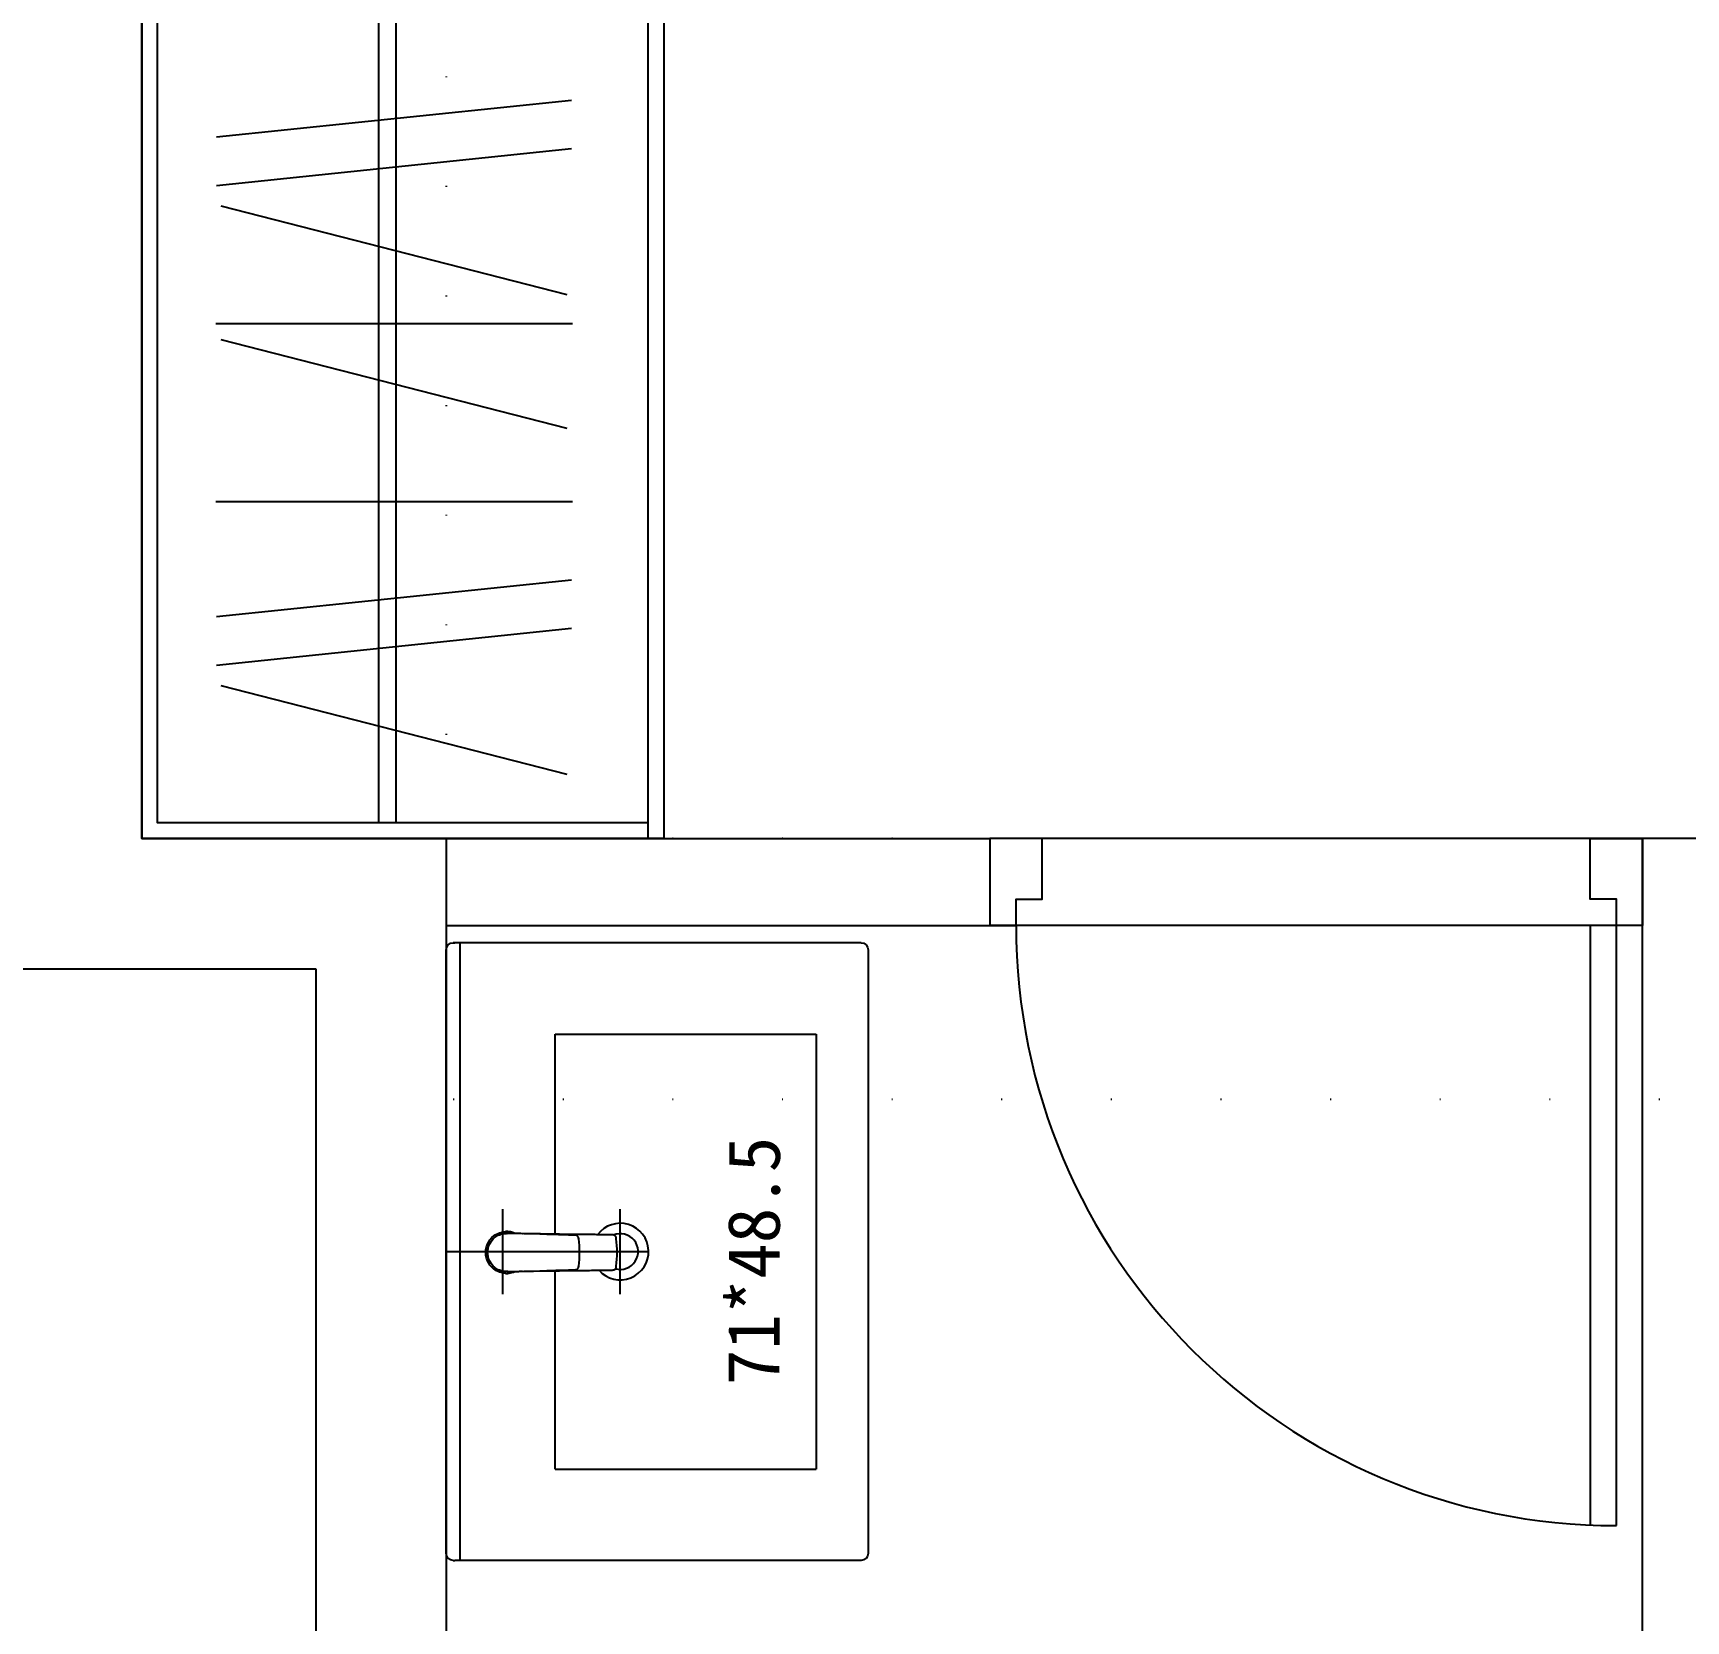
# Model space of a CAD drawing. Header units: millimetres. Extents: x 98197 to 106565, y 53890 to 60222.
# Drawn here: x 99402.2 to 99592.2, y 56545.6 to 56728.1 of the extents above; entities that cross this region are included whole.
import ezdxf

# ---------------------------------------------------------------- set-up
doc = ezdxf.new("R2010")
doc.units = ezdxf.units.MM
doc.header["$LTSCALE"] = 50
doc.header["$MEASUREMENT"] = 0
doc.linetypes.add('DOT', pattern=[0.25, 0, -0.25])
doc.layers.get('0').update_dxf_attribs({"color": 8, "linetype": 'CONTINUOUS'})
doc.layers.add('00', color=7, linetype='DOT')
doc.styles.get("Standard").update_dxf_attribs({"font": 'romanc', "bigfont": 'CHINA.SHX'})

# ---------------------------------------------------------------- blocks, each defined once
blk = doc.blocks.new('*U38', base_point=(71637.47, 1628.82))
for p, q in [((71602.97, 1702.82), (71602.97, 1633.82)), ((71605.97, 1633.82), (71605.97, 1702.82)), ((71599.97, 1623.82), (71599.97, 1633.82)), ((71599.97, 1633.82), (71602.97, 1633.82)), ((71602.97, 1633.82), (71605.97, 1633.82)), ((71605.97, 1633.82), (71674.97, 1633.82)), ((71674.97, 1623.82), (71674.97, 1633.82)), ((71599.97, 1623.82), (71674.97, 1623.82))]:
    blk.add_line(p, q)
for points in [[(71599.97, 1633.82), (71602.97, 1633.82), (71602.97, 1630.82), (71605.97, 1630.82), (71605.97, 1623.82), (71599.97, 1623.82)], [(71674.97, 1633.82), (71671.97, 1633.82), (71671.97, 1630.82), (71668.97, 1630.82), (71668.97, 1623.82), (71674.97, 1623.82)]]:
    blk.add_lwpolyline(points)
blk.add_arc((71602.97, 1633.82), 69, 0, 90)
blk = doc.blocks.new('A$C0C512B12')
for p, q in [((-102.96, 70.62), (-92.77, 110.4)), ((-86.18, 70.11), (-90.42, 110.91)), ((-80.61, 70.11), (-84.84, 110.91)), ((-71.63, 70), (-71.63, 111.01)), ((-63.19, 70.62), (-53, 110.4)), ((-51.14, 70), (-51.14, 111.01)), ((-47.82, 70.62), (-37.62, 110.4)), ((-31.03, 70.11), (-35.27, 110.91)), ((-25.46, 70.11), (-29.7, 110.91)), ((-12.1, 92.31), (-108.5, 92.31)), ((-12.1, 90.31), (-108.5, 90.31))]:
    blk.add_line(p, q)
for points in [[(-110.3, 61.31), (-110.3, 119.51), (-10.3, 119.51), (-10.3, 61.31)], [(-108.5, 61.31), (-108.5, 117.71), (-12.1, 117.71), (-12.1, 61.31)], [(-110.3, 61.31), (-40.3, 61.31)], [(-40.3, 59.51), (-110.3, 59.51), (-110.3, 61.31)], [(-40.3, 61.31), (-10.3, 61.31), (-10.3, 59.51), (-40.3, 59.51)]]:
    blk.add_lwpolyline(points)

msp = doc.modelspace()

# ---------------------------------------------------------------- linework, layer by layer
for p, q in [((99414.654, 57025.566), (99414.654, 56635.566)), ((99414.654, 56635.566), (99449.654, 56635.566)), ((99449.654, 56635.566), (99449.654, 56370.566)), ((99449.654, 56635.566), (99512.154, 56635.566)), ((99587.154, 56370.566), (99587.154, 56635.566)), ((99727.154, 56635.566), (99587.154, 56635.566)), ((99449.654, 56625.566), (99512.154, 56625.566)), ((99449.654, 56553.366), (99449.654, 56622.766)), ((99399.654, 56620.566), (99434.654, 56620.566)), ((99434.654, 56620.566), (99434.654, 56355.566)), ((99456.154, 56583.174), (99456.154, 56592.958)), ((99469.654, 56583.174), (99469.654, 56592.958)), ((99454.678, 56589.412), (99454.897, 56589.673)), ((99454.897, 56589.673), (99455.122, 56589.862)), ((99455.054, 56589.525), (99455.161, 56589.626)), ((99455.122, 56589.862), (99455.276, 56589.972)), ((99455.161, 56589.626), (99455.275, 56589.719)), ((99455.275, 56589.719), (99455.393, 56589.803)), ((99455.276, 56589.972), (99455.438, 56590.069)), ((99455.393, 56589.803), (99455.515, 56589.878)), ((99455.438, 56590.069), (99455.604, 56590.152)), ((99455.515, 56589.878), (99455.637, 56589.943)), ((99455.604, 56590.152), (99455.774, 56590.221)), ((99455.637, 56589.943), (99455.761, 56589.999)), ((99455.761, 56589.999), (99455.888, 56590.047)), ((99455.774, 56590.221), (99455.945, 56590.275)), ((99455.774, 56590.221), (99455.945, 56590.275)), ((99455.888, 56590.047), (99456.018, 56590.087)), ((99455.945, 56590.275), (99456.117, 56590.316)), ((99455.945, 56590.275), (99456.117, 56590.316)), ((99456.018, 56590.087), (99456.115, 56590.11)), ((99456.115, 56590.11), (99456.212, 56590.129)), ((99456.117, 56590.316), (99456.287, 56590.344)), ((99456.212, 56590.129), (99456.31, 56590.144)), ((99456.287, 56590.344), (99456.455, 56590.359)), ((99456.31, 56590.144), (99456.409, 56590.155)), ((99456.409, 56590.155), (99456.587, 56590.163)), ((99456.438, 56590.154), (99456.538, 56590.16)), ((99456.438, 56590.154), (99456.479, 56590.156)), ((99456.455, 56590.359), (99456.496, 56590.361)), ((99456.717, 56590.359), (99456.496, 56590.361)), ((99456.538, 56590.16), (99456.575, 56590.162)), ((99456.575, 56590.162), (99456.617, 56590.163)), ((99456.587, 56590.163), (99456.611, 56590.163)), ((99456.595, 56590.162), (99456.617, 56590.163)), ((99456.643, 56590.163), (99456.611, 56590.163)), ((99456.617, 56590.163), (99456.627, 56590.163)), ((99456.627, 56590.163), (99456.617, 56590.163)), ((99456.621, 56590.162), (99456.718, 56590.163)), ((99456.621, 56590.162), (99456.667, 56590.163)), ((99456.627, 56590.163), (99456.65, 56590.163)), ((99456.635, 56590.163), (99456.669, 56590.163)), ((99456.635, 56590.163), (99456.667, 56590.163)), ((99456.635, 56590.163), (99456.667, 56590.163)), ((99456.654, 56590.163), (99456.681, 56590.163)), ((99456.66, 56590.163), (99456.692, 56590.163)), ((99456.66, 56590.163), (99456.672, 56590.163)), ((99456.667, 56590.163), (99456.718, 56590.163)), ((99456.669, 56590.163), (99456.718, 56590.163)), ((99456.669, 56590.163), (99456.737, 56590.163)), ((99456.677, 56590.163), (99456.669, 56590.163)), ((99456.686, 56590.163), (99456.681, 56590.163)), ((99456.737, 56590.163), (99456.692, 56590.163)), ((99457.039, 56590.32), (99456.717, 56590.359)), ((99456.793, 56590.163), (99456.718, 56590.163)), ((99456.786, 56590.163), (99456.722, 56590.163)), ((99456.826, 56590.162), (99456.722, 56590.163)), ((99456.826, 56590.162), (99456.779, 56590.163)), ((99456.793, 56590.163), (99456.779, 56590.163)), ((99456.826, 56590.162), (99456.786, 56590.163)), ((99456.83, 56590.169), (99456.789, 56590.173)), ((99456.933, 56590.16), (99456.826, 56590.162)), ((99456.883, 56590.165), (99456.83, 56590.169)), ((99456.945, 56590.161), (99456.883, 56590.165)), ((99457.044, 56590.156), (99456.933, 56590.16)), ((99457.044, 56590.156), (99456.934, 56590.159)), ((99456.993, 56590.158), (99456.945, 56590.161)), ((99458.412, 56590.119), (99456.957, 56590.159)), ((99458.593, 56590.114), (99456.957, 56590.159)), ((99457.367, 56590.232), (99457.039, 56590.32)), ((99457.246, 56590.151), (99457.082, 56590.156)), ((99457.43, 56590.146), (99457.246, 56590.151)), ((99457.579, 56590.142), (99457.367, 56590.232)), ((99457.551, 56590.143), (99457.43, 56590.146)), ((99457.676, 56590.139), (99457.551, 56590.143)), ((99457.807, 56590.136), (99457.676, 56590.139)), ((99457.942, 56590.132), (99457.807, 56590.136)), ((99458.088, 56590.128), (99457.942, 56590.132)), ((99458.24, 56590.124), (99458.088, 56590.128)), ((99458.412, 56590.119), (99458.24, 56590.124)), ((99458.815, 56590.111), (99458.563, 56590.115)), ((99458.815, 56590.111), (99458.563, 56590.115)), ((99458.72, 56590.11), (99458.593, 56590.114)), ((99459.226, 56590.096), (99458.72, 56590.11)), ((99459.119, 56590.106), (99458.815, 56590.111)), ((99459.691, 56590.098), (99459.119, 56590.106)), ((99460.413, 56590.064), (99459.226, 56590.096)), ((99460.478, 56590.088), (99459.691, 56590.098)), ((99461.205, 56590.042), (99460.413, 56590.064)), ((99461.221, 56590.078), (99460.478, 56590.088)), ((99461.601, 56590.031), (99461.205, 56590.042)), ((99461.716, 56590.072), (99461.221, 56590.078)), ((99462.232, 56590.014), (99461.601, 56590.031)), ((99462.688, 56590.06), (99461.716, 56590.072)), ((99462.548, 56590.005), (99462.232, 56590.014)), ((99463.02, 56589.991), (99462.548, 56590.005)), ((99464.466, 56590.037), (99462.688, 56590.06)), ((99463.255, 56589.984), (99463.02, 56589.991)), ((99463.489, 56589.978), (99463.255, 56589.984)), ((99463.721, 56589.97), (99463.489, 56589.978)), ((99463.952, 56589.963), (99463.721, 56589.97)), ((99464.181, 56589.956), (99463.952, 56589.963)), ((99464.406, 56589.948), (99464.181, 56589.956)), ((99464.449, 56589.947), (99464.406, 56589.948)), ((99464.554, 56589.934), (99464.449, 56589.947)), ((99465.191, 56590.027), (99464.466, 56590.037)), ((99464.607, 56589.92), (99464.554, 56589.934)), ((99464.681, 56589.885), (99464.607, 56589.92)), ((99464.692, 56589.878), (99464.681, 56589.885)), ((99464.756, 56589.827), (99464.692, 56589.878)), ((99464.807, 56589.767), (99464.756, 56589.827)), ((99464.844, 56589.697), (99464.807, 56589.767)), ((99464.862, 56589.646), (99464.844, 56589.697)), ((99464.881, 56589.539), (99464.862, 56589.646)), ((99465.563, 56590.023), (99465.191, 56590.027)), ((99465.841, 56590.019), (99465.563, 56590.023)), ((99466.117, 56590.016), (99465.841, 56590.019)), ((99466.344, 56590.014), (99466.117, 56590.016)), ((99466.566, 56590.011), (99466.344, 56590.014)), ((99466.762, 56590.009), (99466.566, 56590.011)), ((99466.954, 56590.007), (99466.762, 56590.009)), ((99467.141, 56590.005), (99466.954, 56590.007)), ((99467.322, 56590.004), (99467.141, 56590.005)), ((99467.482, 56590.002), (99467.322, 56590.004)), ((99467.636, 56590.001), (99467.482, 56590.002)), ((99467.676, 56590), (99467.636, 56590.001)), ((99467.975, 56589.995), (99467.676, 56590)), ((99468.219, 56589.99), (99467.975, 56589.995)), ((99468.463, 56589.986), (99468.219, 56589.99)), ((99468.707, 56589.982), (99468.463, 56589.986)), ((99468.736, 56589.982), (99468.707, 56589.982)), ((99468.827, 56589.975), (99468.736, 56589.982)), ((99468.859, 56589.972), (99468.827, 56589.975)), ((99468.913, 56589.962), (99468.859, 56589.972)), ((99468.989, 56589.931), (99468.913, 56589.962)), ((99469.067, 56589.873), (99468.989, 56589.931)), ((99469.079, 56589.861), (99469.067, 56589.873)), ((99469.129, 56589.793), (99469.079, 56589.861)), ((99469.164, 56589.712), (99469.129, 56589.793)), ((99469.18, 56589.653), (99469.164, 56589.712)), ((99469.198, 56589.532), (99469.18, 56589.653)), ((99449.654, 56588.066), (99472.904, 56588.066)), ((99454.191, 56587.961), (99454.213, 56588.28)), ((99454.213, 56587.642), (99454.191, 56587.961)), ((99454.213, 56588.28), (99454.28, 56588.608)), ((99454.28, 56588.608), (99454.387, 56588.911)), ((99454.387, 56588.911), (99454.537, 56589.204)), ((99454.41, 56587.961), (99454.416, 56588.126)), ((99454.416, 56587.797), (99454.41, 56587.961)), ((99454.416, 56588.126), (99454.431, 56588.262)), ((99454.431, 56587.661), (99454.416, 56587.797)), ((99454.431, 56588.262), (99454.453, 56588.398)), ((99454.453, 56588.398), (99454.485, 56588.533)), ((99454.485, 56588.533), (99454.525, 56588.666)), ((99454.525, 56588.666), (99454.573, 56588.797)), ((99454.537, 56589.204), (99454.678, 56589.412)), ((99454.573, 56588.797), (99454.629, 56588.925)), ((99454.629, 56588.925), (99454.694, 56589.049)), ((99454.694, 56589.049), (99454.8, 56589.219)), ((99454.8, 56589.219), (99454.92, 56589.378)), ((99454.92, 56589.378), (99455.054, 56589.525)), ((99464.924, 56589.146), (99464.881, 56589.539)), ((99464.953, 56588.752), (99464.924, 56589.146)), ((99464.97, 56588.357), (99464.953, 56588.752)), ((99464.976, 56587.961), (99464.97, 56588.357)), ((99464.976, 56587.961), (99464.97, 56588.357)), ((99464.97, 56587.566), (99464.976, 56587.961)), ((99464.97, 56587.566), (99464.976, 56587.961)), ((99469.239, 56589.14), (99469.198, 56589.532)), ((99469.268, 56588.748), (99469.239, 56589.14)), ((99469.286, 56588.355), (99469.268, 56588.748)), ((99469.291, 56587.961), (99469.286, 56588.355)), ((99469.286, 56587.568), (99469.291, 56587.961)), ((99454.28, 56587.314), (99454.213, 56587.642)), ((99454.387, 56587.012), (99454.28, 56587.314)), ((99454.537, 56586.718), (99454.387, 56587.012)), ((99454.453, 56587.525), (99454.431, 56587.661)), ((99454.485, 56587.39), (99454.453, 56587.525)), ((99454.525, 56587.256), (99454.485, 56587.39)), ((99454.573, 56587.125), (99454.525, 56587.256)), ((99454.678, 56586.511), (99454.537, 56586.718)), ((99454.629, 56586.998), (99454.573, 56587.125)), ((99454.694, 56586.874), (99454.629, 56586.998)), ((99454.84, 56586.317), (99454.678, 56586.511)), ((99454.8, 56586.703), (99454.694, 56586.874)), ((99454.92, 56586.544), (99454.8, 56586.703)), ((99454.976, 56586.183), (99454.84, 56586.317)), ((99455.054, 56586.398), (99454.92, 56586.544)), ((99455.122, 56586.061), (99454.976, 56586.183)), ((99455.161, 56586.297), (99455.054, 56586.398)), ((99455.276, 56585.951), (99455.122, 56586.061)), ((99455.275, 56586.204), (99455.161, 56586.297)), ((99455.393, 56586.12), (99455.275, 56586.204)), ((99455.438, 56585.854), (99455.276, 56585.951)), ((99455.515, 56586.044), (99455.393, 56586.12)), ((99455.604, 56585.771), (99455.438, 56585.854)), ((99455.637, 56585.98), (99455.515, 56586.044)), ((99455.761, 56585.923), (99455.637, 56585.98)), ((99455.888, 56585.875), (99455.761, 56585.923)), ((99456.018, 56585.836), (99455.888, 56585.875)), ((99456.115, 56585.812), (99456.018, 56585.836)), ((99456.212, 56585.793), (99456.115, 56585.812)), ((99456.957, 56585.764), (99458.593, 56585.809)), ((99456.957, 56585.764), (99458.412, 56585.804)), ((99458.24, 56585.799), (99458.412, 56585.804)), ((99458.563, 56585.808), (99458.815, 56585.812)), ((99458.563, 56585.808), (99458.815, 56585.812)), ((99458.593, 56585.809), (99458.72, 56585.812)), ((99458.72, 56585.812), (99459.226, 56585.826)), ((99458.815, 56585.812), (99459.119, 56585.816)), ((99459.119, 56585.816), (99459.691, 56585.824)), ((99459.226, 56585.826), (99460.413, 56585.859)), ((99459.691, 56585.824), (99460.478, 56585.835)), ((99460.413, 56585.859), (99461.205, 56585.88)), ((99460.478, 56585.835), (99461.221, 56585.844)), ((99461.205, 56585.88), (99461.601, 56585.891)), ((99461.221, 56585.844), (99461.716, 56585.85)), ((99461.601, 56585.891), (99462.232, 56585.909)), ((99461.716, 56585.85), (99462.688, 56585.863)), ((99462.232, 56585.909), (99462.548, 56585.918)), ((99462.548, 56585.918), (99463.02, 56585.931)), ((99462.688, 56585.863), (99464.466, 56585.886)), ((99463.02, 56585.931), (99463.255, 56585.938)), ((99463.255, 56585.938), (99463.489, 56585.945)), ((99463.489, 56585.945), (99463.721, 56585.952)), ((99463.721, 56585.952), (99463.952, 56585.959)), ((99463.952, 56585.959), (99464.181, 56585.967)), ((99464.181, 56585.967), (99464.406, 56585.974)), ((99464.406, 56585.974), (99464.449, 56585.976)), ((99464.449, 56585.976), (99464.554, 56585.988)), ((99464.466, 56585.886), (99465.191, 56585.895)), ((99464.554, 56585.988), (99464.607, 56586.002)), ((99464.607, 56586.002), (99464.681, 56586.038)), ((99464.681, 56586.038), (99464.692, 56586.045)), ((99464.692, 56586.045), (99464.756, 56586.095)), ((99464.756, 56586.095), (99464.807, 56586.155)), ((99464.807, 56586.155), (99464.844, 56586.226)), ((99464.844, 56586.226), (99464.862, 56586.277)), ((99464.862, 56586.277), (99464.881, 56586.384)), ((99464.881, 56586.384), (99464.924, 56586.777)), ((99464.924, 56586.777), (99464.953, 56587.171)), ((99464.953, 56587.171), (99464.97, 56587.566)), ((99465.191, 56585.895), (99465.563, 56585.9)), ((99465.563, 56585.9), (99465.841, 56585.903)), ((99465.841, 56585.903), (99466.117, 56585.906)), ((99466.117, 56585.906), (99466.344, 56585.909)), ((99466.344, 56585.909), (99466.566, 56585.911)), ((99466.566, 56585.911), (99466.762, 56585.914)), ((99466.762, 56585.914), (99466.954, 56585.915)), ((99466.954, 56585.915), (99467.141, 56585.917)), ((99467.141, 56585.917), (99467.322, 56585.919)), ((99467.322, 56585.919), (99467.482, 56585.92)), ((99467.482, 56585.92), (99467.636, 56585.922)), ((99467.636, 56585.922), (99467.676, 56585.922)), ((99467.676, 56585.922), (99467.975, 56585.928)), ((99467.975, 56585.928), (99468.219, 56585.932)), ((99468.219, 56585.932), (99468.463, 56585.936)), ((99468.463, 56585.936), (99468.707, 56585.94)), ((99468.707, 56585.94), (99468.736, 56585.941)), ((99468.736, 56585.941), (99468.827, 56585.948)), ((99468.827, 56585.948), (99468.859, 56585.95)), ((99468.859, 56585.95), (99468.913, 56585.96)), ((99468.913, 56585.96), (99468.989, 56585.991)), ((99468.989, 56585.991), (99469.067, 56586.049)), ((99469.067, 56586.049), (99469.079, 56586.062)), ((99469.079, 56586.062), (99469.129, 56586.13)), ((99469.129, 56586.13), (99469.164, 56586.211)), ((99469.164, 56586.211), (99469.18, 56586.269)), ((99469.18, 56586.269), (99469.198, 56586.391)), ((99469.198, 56586.391), (99469.239, 56586.782)), ((99469.239, 56586.782), (99469.268, 56587.174)), ((99469.268, 56587.174), (99469.286, 56587.568)), ((99455.774, 56585.702), (99455.604, 56585.771)), ((99455.945, 56585.647), (99455.774, 56585.702)), ((99455.945, 56585.647), (99455.774, 56585.702)), ((99456.117, 56585.606), (99455.945, 56585.647)), ((99456.117, 56585.606), (99455.945, 56585.647)), ((99456.287, 56585.578), (99456.117, 56585.606)), ((99456.31, 56585.778), (99456.212, 56585.793)), ((99456.455, 56585.563), (99456.287, 56585.578)), ((99456.409, 56585.768), (99456.31, 56585.778)), ((99456.587, 56585.759), (99456.409, 56585.768)), ((99456.479, 56585.767), (99456.438, 56585.769)), ((99456.538, 56585.763), (99456.438, 56585.769)), ((99456.496, 56585.561), (99456.455, 56585.563)), ((99456.496, 56585.561), (99456.717, 56585.563)), ((99456.575, 56585.761), (99456.538, 56585.763)), ((99456.617, 56585.759), (99456.575, 56585.761)), ((99456.611, 56585.759), (99456.587, 56585.759)), ((99456.617, 56585.759), (99456.595, 56585.761)), ((99456.611, 56585.759), (99456.643, 56585.759)), ((99456.617, 56585.759), (99456.627, 56585.759)), ((99456.627, 56585.759), (99456.617, 56585.759)), ((99456.667, 56585.76), (99456.621, 56585.761)), ((99456.718, 56585.759), (99456.621, 56585.761)), ((99456.65, 56585.759), (99456.627, 56585.759)), ((99456.667, 56585.76), (99456.635, 56585.76)), ((99456.667, 56585.76), (99456.635, 56585.76)), ((99456.669, 56585.759), (99456.635, 56585.76)), ((99456.681, 56585.759), (99456.654, 56585.759)), ((99456.672, 56585.76), (99456.66, 56585.76)), ((99456.692, 56585.759), (99456.66, 56585.76)), ((99456.718, 56585.759), (99456.667, 56585.76)), ((99456.737, 56585.759), (99456.669, 56585.76)), ((99456.718, 56585.759), (99456.669, 56585.76)), ((99456.669, 56585.759), (99456.677, 56585.759)), ((99456.681, 56585.759), (99456.686, 56585.759)), ((99456.692, 56585.759), (99456.737, 56585.759)), ((99456.717, 56585.563), (99457.039, 56585.603)), ((99456.717, 56585.563), (99457.039, 56585.603)), ((99456.718, 56585.759), (99456.793, 56585.76)), ((99456.722, 56585.759), (99456.786, 56585.76)), ((99456.722, 56585.759), (99456.826, 56585.76)), ((99456.779, 56585.76), (99456.826, 56585.76)), ((99456.779, 56585.76), (99456.793, 56585.76)), ((99456.786, 56585.76), (99456.826, 56585.76)), ((99456.826, 56585.76), (99456.933, 56585.763)), ((99456.933, 56585.763), (99457.044, 56585.766)), ((99457.039, 56585.603), (99457.367, 56585.691)), ((99457.082, 56585.767), (99457.246, 56585.771)), ((99457.246, 56585.771), (99457.43, 56585.777)), ((99457.367, 56585.691), (99457.578, 56585.781)), ((99457.43, 56585.777), (99457.551, 56585.78)), ((99457.551, 56585.78), (99457.676, 56585.783)), ((99457.676, 56585.783), (99457.807, 56585.787)), ((99457.807, 56585.787), (99457.942, 56585.791)), ((99457.942, 56585.791), (99458.088, 56585.795)), ((99458.088, 56585.795), (99458.24, 56585.799))]:
    msp.add_line(p, q)
at = {"ltscale": 0.1}
for p, q in [((99450.654, 56623.566), (99450.454, 56623.566)), ((99450.454, 56623.566), (99450.654, 56623.566)), ((99497.354, 56623.566), (99450.654, 56623.566)), ((99451.254, 56552.566), (99451.254, 56623.566)), ((99498.154, 56622.766), (99498.154, 56553.366)), ((99462.154, 56590.016), (99462.154, 56613.066)), ((99462.154, 56613.066), (99492.154, 56613.066)), ((99492.154, 56613.066), (99492.154, 56563.066)), ((99462.154, 56563.066), (99462.154, 56585.907)), ((99462.154, 56563.066), (99492.154, 56563.066)), ((99450.454, 56552.566), (99450.654, 56552.566)), ((99497.354, 56552.566), (99450.654, 56552.566))]:
    msp.add_line(p, q, dxfattribs=at)
at = {"ltscale": 0.1, "extrusion": (0, 0, -1)}
for centre, start, end in [((-99450.454, 56622.766), 0, 90), ((-99497.354, 56622.766), 90, 180), ((-99450.454, 56553.366), 270, 0), ((-99497.354, 56553.366), 180, 270)]:
    msp.add_arc(centre, 0.8, start, end, dxfattribs=at)
for radius, start, end in [(3.25, 221.38229, 143.35472), (2.05, 254.35392, 112.00246)]:
    msp.add_arc((99469.654, 56588.066), radius, start, end)
at = {"layer": '00'}
for p, q in [((99449.654, 57025.566), (99449.654, 56405.566)), ((99967.154, 56635.566), (99449.654, 56635.566)), ((99967.154, 56605.566), (99449.654, 56605.566))]:
    msp.add_line(p, q, dxfattribs=at)

# ---------------------------------------------------------------- block references
for name, p, rotation in [('A$C0C512B12', (99534.162, 56745.866), 89.99999999999999), ('*U38', (99549.654, 56630.566), 180)]:
    msp.add_blockref(name, p, dxfattribs=dict(rotation=rotation))

# ---------------------------------------------------------------- texts
at = {"lineweight": 40, "insert": (99485.028, 56586.986), "char_height": 6, "width": 43.84929, "attachment_point": 5, "rotation": 89.88004}
msp.add_mtext('{\\fDFKai-SB|b0|i0|c136|p65;\\C5;71*48.5}', dxfattribs=at)

doc.saveas('drawing.dxf')
